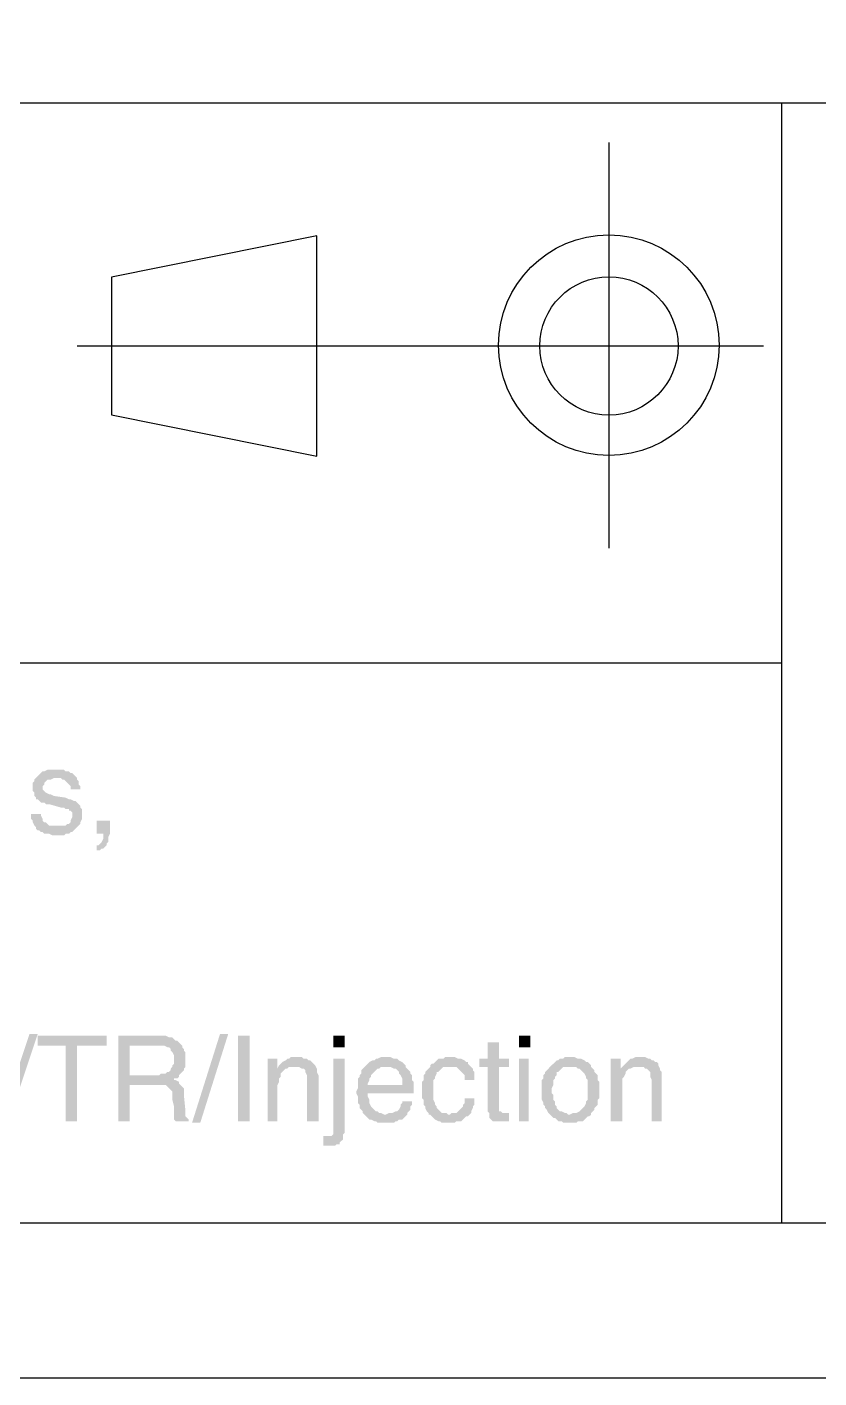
# Model space of a CAD drawing. Header units: inches. Extents: x 3613 to 8393, y -2205 to -794.
# Drawn here: x 6567.79 to 6589.56, y -1864.98 to -1827.86 of the extents above; entities that cross this region are included whole.
import ezdxf

# ---------------------------------------------------------------- set-up
doc = ezdxf.new("R2010")
doc.units = ezdxf.units.IN
doc.header["$MEASUREMENT"] = 0

msp = doc.modelspace()

# ---------------------------------------------------------------- hatches: boundary and pattern name
at = {"transparency": 33554559}
for points in [[(6568.579, -1848.267), (6568.353, -1848.267), (6568.263, -1848.313), (6568.217, -1848.313), (6568.172, -1848.358), (6568.127, -1848.403), (6568.082, -1848.448), (6568.037, -1848.493), (6567.992, -1848.538), (6567.992, -1848.583), (6567.947, -1848.629), (6567.947, -1848.854), (6567.992, -1848.899), (6567.992, -1848.99), (6568.037, -1849.035), (6568.037, -1849.08), (6568.082, -1849.08), (6568.127, -1849.125), (6568.172, -1849.17), (6568.263, -1849.17), (6568.308, -1849.215), (6568.398, -1849.215), (6568.714, -1849.306), (6568.804, -1849.306), (6568.849, -1849.351), (6568.94, -1849.351), (6568.94, -1849.396), (6568.985, -1849.396), (6569.03, -1849.441), (6569.03, -1849.576), (6568.985, -1849.667), (6568.985, -1849.712), (6568.94, -1849.757), (6568.894, -1849.757), (6568.849, -1849.802), (6568.624, -1849.802), (6568.037, -1849.847), (6568.037, -1849.892), (6568.082, -1849.937), (6568.127, -1849.937), (6568.172, -1849.983), (6568.217, -1849.983), (6568.263, -1850.028), (6568.398, -1850.028), (6568.488, -1850.073), (6568.804, -1850.073), (6568.849, -1850.028), (6568.94, -1850.028), (6568.985, -1849.983), (6569.03, -1849.983), (6569.075, -1849.937), (6569.12, -1849.892), (6569.12, -1849.892), (6569.165, -1849.847), (6569.21, -1849.802), (6569.255, -1849.757), (6569.255, -1849.712), (6569.301, -1849.621), (6569.301, -1849.351), (6569.255, -1849.306), (6569.255, -1849.26), (6569.21, -1849.215), (6569.21, -1849.215), (6569.165, -1849.17), (6569.12, -1849.125), (6569.075, -1849.125), (6568.985, -1849.08), (6568.94, -1849.08), (6568.849, -1849.035), (6568.533, -1848.99), (6568.533, -1848.99), (6568.443, -1848.944), (6568.398, -1848.944), (6568.308, -1848.899), (6568.308, -1848.899), (6568.263, -1848.854), (6568.217, -1848.809), (6568.217, -1848.719), (6568.263, -1848.674), (6568.263, -1848.629), (6568.308, -1848.583), (6568.353, -1848.538), (6568.443, -1848.538), (6568.533, -1848.493), (6569.165, -1848.493), (6569.12, -1848.448), (6569.075, -1848.403), (6569.03, -1848.358), (6568.985, -1848.358), (6568.94, -1848.313), (6568.849, -1848.313), (6568.804, -1848.267), (6568.669, -1848.267)], [(6569.165, -1848.493), (6568.579, -1848.493), (6568.714, -1848.493), (6568.759, -1848.538), (6568.804, -1848.538), (6568.849, -1848.583), (6568.849, -1848.583), (6568.894, -1848.629), (6568.94, -1848.674), (6568.985, -1848.719), (6568.985, -1848.809), (6569.255, -1848.809), (6569.255, -1848.719), (6569.21, -1848.674), (6569.21, -1848.583), (6569.165, -1848.538)], [(6568.172, -1849.486), (6567.902, -1849.486), (6567.902, -1849.621), (6567.947, -1849.667), (6567.947, -1849.712), (6567.992, -1849.802), (6568.037, -1849.847), (6568.624, -1849.802), (6568.398, -1849.802), (6568.353, -1849.757), (6568.308, -1849.712), (6568.263, -1849.712), (6568.217, -1849.667), (6568.217, -1849.621), (6568.172, -1849.531)], [(6570.068, -1849.667), (6569.707, -1849.667), (6569.707, -1850.028), (6569.887, -1850.028), (6569.887, -1850.163), (6569.842, -1850.253), (6569.797, -1850.298), (6569.752, -1850.344), (6569.707, -1850.344), (6569.707, -1850.479), (6569.797, -1850.479), (6569.842, -1850.434), (6569.887, -1850.434), (6569.932, -1850.389), (6569.978, -1850.344), (6569.978, -1850.298), (6570.023, -1850.253), (6570.023, -1850.118), (6570.068, -1850.028), (6570.068, -1849.937)], [(6568.082, -1855.534), (6567.27, -1857.971), (6567.044, -1857.971), (6567.856, -1855.534)], [(6569.978, -1855.579), (6568.082, -1855.579), (6568.082, -1855.85), (6568.849, -1855.85), (6568.849, -1857.926), (6569.165, -1857.926), (6569.165, -1855.85), (6569.978, -1855.85), (6569.978, -1855.714)], [(6571.377, -1855.579), (6570.294, -1855.579), (6570.294, -1857.926), (6570.609, -1857.926), (6570.609, -1856.933), (6571.377, -1856.933), (6571.963, -1856.888), (6571.963, -1856.843), (6571.873, -1856.797), (6571.828, -1856.797), (6571.828, -1856.752), (6571.918, -1856.752), (6571.963, -1856.707), (6571.963, -1856.662), (6570.609, -1856.662), (6570.609, -1855.85), (6572.054, -1855.85), (6572.009, -1855.805), (6571.963, -1855.759), (6571.918, -1855.714), (6571.873, -1855.714), (6571.828, -1855.669), (6571.783, -1855.624), (6571.693, -1855.624), (6571.602, -1855.579), (6571.467, -1855.579)], [(6572.054, -1855.85), (6571.377, -1855.85), (6571.557, -1855.85), (6571.647, -1855.895), (6571.693, -1855.895), (6571.738, -1855.94), (6571.738, -1855.985), (6571.783, -1856.03), (6571.828, -1856.12), (6571.828, -1856.256), (6571.828, -1856.346), (6571.783, -1856.391), (6571.783, -1856.436), (6571.738, -1856.482), (6571.738, -1856.527), (6571.693, -1856.572), (6571.647, -1856.572), (6571.602, -1856.617), (6571.467, -1856.617), (6571.422, -1856.662), (6570.609, -1856.662), (6571.963, -1856.662), (6572.009, -1856.617), (6572.054, -1856.572), (6572.099, -1856.527), (6572.099, -1856.482), (6572.144, -1856.436), (6572.144, -1856.03), (6572.099, -1855.985), (6572.099, -1855.94), (6572.054, -1855.895)], [(6573.317, -1855.534), (6572.55, -1857.971), (6572.324, -1857.971), (6573.092, -1855.534)], [(6573.588, -1857.926), (6573.588, -1855.579), (6573.904, -1855.579), (6573.904, -1857.926)], [(6576.522, -1855.895), (6576.522, -1855.579), (6576.206, -1855.579), (6576.206, -1855.895)], [(6580.764, -1855.759), (6580.448, -1855.759), (6580.448, -1856.211), (6580.223, -1856.211), (6580.223, -1856.436), (6580.448, -1856.436), (6580.448, -1857.655), (6580.493, -1857.7), (6580.493, -1857.836), (6580.539, -1857.881), (6580.539, -1857.881), (6580.584, -1857.926), (6581.035, -1857.926), (6581.035, -1857.7), (6580.854, -1857.7), (6580.809, -1857.655), (6580.764, -1857.655), (6580.764, -1856.436), (6581.035, -1856.436), (6581.035, -1856.211), (6580.764, -1856.211)], [(6581.622, -1855.895), (6581.622, -1855.579), (6581.306, -1855.579), (6581.306, -1855.895)], [(6574.671, -1856.211), (6574.401, -1856.211), (6574.401, -1857.926), (6574.671, -1857.926), (6574.671, -1857.023), (6574.671, -1856.933), (6574.716, -1856.843), (6574.716, -1856.752), (6574.762, -1856.707), (6574.762, -1856.617), (6574.807, -1856.572), (6574.807, -1856.572), (6574.852, -1856.527), (6574.897, -1856.482), (6574.671, -1856.482)], [(6575.213, -1856.166), (6575.032, -1856.166), (6574.987, -1856.211), (6574.942, -1856.211), (6574.897, -1856.256), (6574.807, -1856.301), (6574.762, -1856.346), (6574.716, -1856.391), (6574.671, -1856.482), (6574.942, -1856.482), (6574.987, -1856.436), (6575.123, -1856.436), (6575.709, -1856.391), (6575.664, -1856.346), (6575.619, -1856.301), (6575.619, -1856.301), (6575.574, -1856.256), (6575.529, -1856.256), (6575.484, -1856.211), (6575.393, -1856.211), (6575.348, -1856.166), (6575.258, -1856.166)], [(6576.522, -1856.211), (6576.206, -1856.211), (6576.206, -1858.287), (6576.161, -1858.332), (6575.935, -1858.332), (6575.935, -1858.603), (6576.251, -1858.603), (6576.296, -1858.558), (6576.386, -1858.558), (6576.386, -1858.512), (6576.431, -1858.467), (6576.477, -1858.422), (6576.477, -1858.287), (6576.522, -1858.242), (6576.522, -1858.151)], [(6577.65, -1856.166), (6577.515, -1856.166), (6577.424, -1856.211), (6577.379, -1856.211), (6577.334, -1856.256), (6577.289, -1856.256), (6577.199, -1856.301), (6577.154, -1856.346), (6577.108, -1856.391), (6577.063, -1856.436), (6577.785, -1856.436), (6577.876, -1856.482), (6577.921, -1856.482), (6577.966, -1856.527), (6578.011, -1856.572), (6578.011, -1856.617), (6578.056, -1856.662), (6578.101, -1856.752), (6578.101, -1856.933), (6577.154, -1856.933), (6576.883, -1856.978), (6576.883, -1857.023), (6576.838, -1857.113), (6576.838, -1857.159), (6576.883, -1857.249), (6576.883, -1857.429), (6576.928, -1857.474), (6576.928, -1857.565), (6576.973, -1857.61), (6577.018, -1857.655), (6577.018, -1857.7), (6577.063, -1857.745), (6577.063, -1857.745), (6577.108, -1857.79), (6577.154, -1857.836), (6577.199, -1857.881), (6577.244, -1857.881), (6577.334, -1857.926), (6577.379, -1857.926), (6577.424, -1857.971), (6577.876, -1857.971), (6577.921, -1857.926), (6577.966, -1857.926), (6578.011, -1857.881), (6578.101, -1857.881), (6578.147, -1857.836), (6578.192, -1857.79), (6578.237, -1857.745), (6577.605, -1857.745), (6577.515, -1857.7), (6577.47, -1857.7), (6577.424, -1857.655), (6577.379, -1857.655), (6577.334, -1857.61), (6577.289, -1857.565), (6577.289, -1857.565), (6577.244, -1857.52), (6577.199, -1857.429), (6577.199, -1857.339), (6577.154, -1857.249), (6577.154, -1857.159), (6578.417, -1857.159), (6578.417, -1856.843), (6578.372, -1856.797), (6578.372, -1856.662), (6578.327, -1856.617), (6578.327, -1856.572), (6578.282, -1856.527), (6578.237, -1856.482), (6578.192, -1856.436), (6578.192, -1856.391), (6578.147, -1856.346), (6578.101, -1856.301), (6578.011, -1856.256), (6577.966, -1856.211), (6577.876, -1856.211), (6577.785, -1856.166), (6577.74, -1856.166)], [(6579.41, -1856.166), (6579.275, -1856.166), (6579.23, -1856.211), (6579.094, -1856.211), (6579.049, -1856.256), (6579.004, -1856.301), (6578.959, -1856.346), (6578.914, -1856.346), (6578.869, -1856.391), (6578.869, -1856.436), (6579.591, -1856.436), (6579.636, -1856.482), (6579.681, -1856.527), (6579.726, -1856.572), (6579.771, -1856.617), (6579.816, -1856.662), (6579.816, -1856.797), (6580.087, -1856.797), (6580.087, -1856.572), (6580.042, -1856.527), (6580.042, -1856.482), (6579.997, -1856.436), (6579.952, -1856.391), (6579.907, -1856.346), (6579.907, -1856.301), (6579.862, -1856.301), (6579.816, -1856.256), (6579.726, -1856.211), (6579.636, -1856.211), (6579.546, -1856.166), (6579.5, -1856.166)], [(6581.577, -1857.926), (6581.577, -1856.211), (6581.306, -1856.211), (6581.306, -1857.926)], [(6582.705, -1856.166), (6582.569, -1856.166), (6582.524, -1856.211), (6582.434, -1856.211), (6582.389, -1856.256), (6582.344, -1856.256), (6582.299, -1856.301), (6582.254, -1856.346), (6582.208, -1856.391), (6582.163, -1856.436), (6582.163, -1856.436), (6582.118, -1856.482), (6582.073, -1856.527), (6582.028, -1856.572), (6582.028, -1856.617), (6581.983, -1856.662), (6581.983, -1856.752), (6581.938, -1856.797), (6581.938, -1857.068), (6581.938, -1857.339), (6581.983, -1857.429), (6581.983, -1857.474), (6582.028, -1857.52), (6582.028, -1857.565), (6582.073, -1857.61), (6582.118, -1857.7), (6582.163, -1857.745), (6582.705, -1857.745), (6582.66, -1857.745), (6582.615, -1857.7), (6582.569, -1857.7), (6582.479, -1857.655), (6582.434, -1857.655), (6582.389, -1857.61), (6582.344, -1857.565), (6582.344, -1857.52), (6582.299, -1857.474), (6582.299, -1857.384), (6582.254, -1857.339), (6582.254, -1857.204), (6582.208, -1857.159), (6582.208, -1857.023), (6582.254, -1856.933), (6582.254, -1856.797), (6582.299, -1856.752), (6582.299, -1856.707), (6582.344, -1856.662), (6582.344, -1856.572), (6582.389, -1856.572), (6582.434, -1856.527), (6582.479, -1856.482), (6582.524, -1856.436), (6582.705, -1856.436), (6583.292, -1856.391), (6583.246, -1856.346), (6583.201, -1856.301), (6583.156, -1856.301), (6583.111, -1856.256), (6583.021, -1856.211), (6582.931, -1856.211), (6582.84, -1856.166), (6582.795, -1856.166)], [(6584.104, -1856.211), (6583.833, -1856.211), (6583.833, -1857.926), (6584.149, -1857.926), (6584.149, -1857.023), (6584.149, -1856.752), (6584.194, -1856.707), (6584.239, -1856.617), (6584.239, -1856.572), (6584.239, -1856.572), (6584.284, -1856.527), (6584.33, -1856.482), (6584.104, -1856.482)], [(6584.646, -1856.166), (6584.51, -1856.166), (6584.42, -1856.211), (6584.375, -1856.211), (6584.33, -1856.256), (6584.284, -1856.301), (6584.239, -1856.346), (6584.194, -1856.391), (6584.104, -1856.482), (6584.375, -1856.482), (6584.465, -1856.436), (6584.6, -1856.436), (6585.142, -1856.391), (6585.142, -1856.346), (6585.097, -1856.301), (6585.052, -1856.301), (6585.007, -1856.256), (6584.961, -1856.256), (6584.916, -1856.211), (6584.871, -1856.211), (6584.781, -1856.166), (6584.736, -1856.166)], [(6575.709, -1856.391), (6575.123, -1856.436), (6575.258, -1856.436), (6575.348, -1856.482), (6575.393, -1856.482), (6575.439, -1856.527), (6575.439, -1856.572), (6575.484, -1856.662), (6575.484, -1857.926), (6575.8, -1857.926), (6575.8, -1856.662), (6575.755, -1856.572), (6575.755, -1856.482)], [(6577.063, -1856.436), (6577.063, -1856.436), (6577.018, -1856.482), (6576.973, -1856.527), (6576.973, -1856.617), (6576.928, -1856.662), (6576.928, -1856.707), (6576.883, -1856.752), (6576.883, -1856.978), (6577.154, -1856.933), (6577.154, -1856.888), (6577.199, -1856.797), (6577.199, -1856.752), (6577.244, -1856.707), (6577.244, -1856.662), (6577.289, -1856.617), (6577.334, -1856.572), (6577.379, -1856.527), (6577.424, -1856.482), (6577.47, -1856.482), (6577.515, -1856.436), (6577.65, -1856.436)], [(6578.869, -1856.436), (6578.824, -1856.482), (6578.778, -1856.527), (6578.733, -1856.572), (6578.733, -1856.617), (6578.688, -1856.662), (6578.688, -1856.797), (6578.643, -1856.843), (6578.643, -1857.294), (6578.688, -1857.339), (6578.688, -1857.474), (6578.733, -1857.52), (6578.733, -1857.565), (6578.778, -1857.655), (6578.824, -1857.7), (6578.824, -1857.745), (6579.41, -1857.745), (6579.365, -1857.745), (6579.32, -1857.7), (6579.185, -1857.7), (6579.139, -1857.655), (6579.094, -1857.61), (6579.049, -1857.565), (6579.049, -1857.52), (6579.004, -1857.474), (6579.004, -1857.429), (6578.959, -1857.339), (6578.959, -1856.797), (6579.004, -1856.752), (6579.004, -1856.707), (6579.049, -1856.617), (6579.049, -1856.572), (6579.094, -1856.572), (6579.139, -1856.527), (6579.185, -1856.482), (6579.23, -1856.436), (6579.41, -1856.436)], [(6583.292, -1856.391), (6582.705, -1856.436), (6582.885, -1856.436), (6582.931, -1856.482), (6582.976, -1856.482), (6583.021, -1856.527), (6583.066, -1856.572), (6583.111, -1856.617), (6583.156, -1856.707), (6583.156, -1856.752), (6583.201, -1856.797), (6583.201, -1857.339), (6583.156, -1857.384), (6583.156, -1857.429), (6583.111, -1857.52), (6583.066, -1857.565), (6583.066, -1857.565), (6583.021, -1857.61), (6582.976, -1857.655), (6582.885, -1857.7), (6582.795, -1857.7), (6582.705, -1857.745), (6582.163, -1857.745), (6582.208, -1857.79), (6582.254, -1857.836), (6582.299, -1857.836), (6582.344, -1857.881), (6582.389, -1857.926), (6582.479, -1857.926), (6582.524, -1857.971), (6582.885, -1857.971), (6582.931, -1857.926), (6583.066, -1857.926), (6583.111, -1857.881), (6583.156, -1857.836), (6583.201, -1857.79), (6583.246, -1857.79), (6583.292, -1857.745), (6583.292, -1857.7), (6583.337, -1857.655), (6583.382, -1857.61), (6583.382, -1857.565), (6583.427, -1857.52), (6583.472, -1857.474), (6583.472, -1857.339), (6583.517, -1857.294), (6583.517, -1857.068), (6583.517, -1856.843), (6583.472, -1856.797), (6583.472, -1856.662), (6583.427, -1856.617), (6583.382, -1856.572), (6583.382, -1856.527), (6583.337, -1856.482), (6583.292, -1856.436)], [(6585.142, -1856.391), (6584.6, -1856.436), (6584.736, -1856.436), (6584.781, -1856.482), (6584.826, -1856.482), (6584.871, -1856.527), (6584.871, -1856.527), (6584.916, -1856.572), (6584.916, -1856.707), (6584.961, -1856.797), (6584.961, -1857.926), (6585.232, -1857.926), (6585.232, -1856.572), (6585.187, -1856.527), (6585.187, -1856.482)], [(6571.963, -1856.888), (6571.377, -1856.933), (6571.602, -1856.933), (6571.647, -1856.978), (6571.693, -1857.023), (6571.693, -1857.023), (6571.738, -1857.068), (6571.783, -1857.113), (6571.783, -1857.339), (6571.828, -1857.52), (6571.828, -1857.79), (6571.828, -1857.881), (6571.873, -1857.926), (6572.234, -1857.926), (6572.234, -1857.881), (6572.189, -1857.836), (6572.144, -1857.79), (6572.144, -1857.655), (6572.099, -1857.204), (6572.099, -1857.023), (6572.054, -1856.978), (6572.009, -1856.933)], [(6580.087, -1857.294), (6579.816, -1857.294), (6579.816, -1857.429), (6579.771, -1857.474), (6579.771, -1857.52), (6579.726, -1857.565), (6579.681, -1857.61), (6579.636, -1857.655), (6579.591, -1857.7), (6579.455, -1857.7), (6579.41, -1857.745), (6578.824, -1857.745), (6578.869, -1857.745), (6578.914, -1857.79), (6578.959, -1857.836), (6579.004, -1857.881), (6579.094, -1857.926), (6579.139, -1857.926), (6579.185, -1857.971), (6579.546, -1857.971), (6579.591, -1857.926), (6579.726, -1857.926), (6579.771, -1857.881), (6579.816, -1857.836), (6579.862, -1857.79), (6579.907, -1857.79), (6579.952, -1857.745), (6579.997, -1857.7), (6579.997, -1857.655), (6580.042, -1857.565), (6580.042, -1857.52), (6580.087, -1857.474), (6580.087, -1857.384)], [(6578.372, -1857.384), (6578.101, -1857.384), (6578.101, -1857.429), (6578.056, -1857.474), (6578.056, -1857.52), (6578.011, -1857.61), (6577.966, -1857.655), (6577.921, -1857.655), (6577.831, -1857.7), (6577.74, -1857.7), (6577.65, -1857.745), (6578.237, -1857.745), (6578.237, -1857.7), (6578.282, -1857.655), (6578.327, -1857.61), (6578.327, -1857.52), (6578.372, -1857.474)]]:
    msp.add_hatch(color=256, dxfattribs=at).paths.add_polyline_path(points)

# ---------------------------------------------------------------- linework, layer by layer
msp.add_line((6226.639, -1860.724), (6635.894, -1860.724))
for points in [[(6639.932, -1864.983), (6639.932, -1567.983), (6219.932, -1567.983), (6219.932, -1864.983)], [(6570.113, -1834.728), (6570.113, -1838.519), (6575.755, -1839.647), (6575.755, -1833.6)]]:
    msp.add_lwpolyline(points, close=True)
for points in [[(6239.456, -1829.944), (6635.894, -1829.944)], [(6588.527, -1829.944), (6588.527, -1860.724)], [(6583.788, -1842.175), (6583.788, -1831.027)], [(6569.165, -1836.623), (6588.03, -1836.623)], [(6239.456, -1845.334), (6588.527, -1845.334)]]:
    msp.add_lwpolyline(points)
for centre, radius in [((6583.781, -1836.601), 3.031), ((6583.783, -1836.623), 1.9)]:
    msp.add_circle(centre, radius)

doc.saveas('drawing.dxf')
